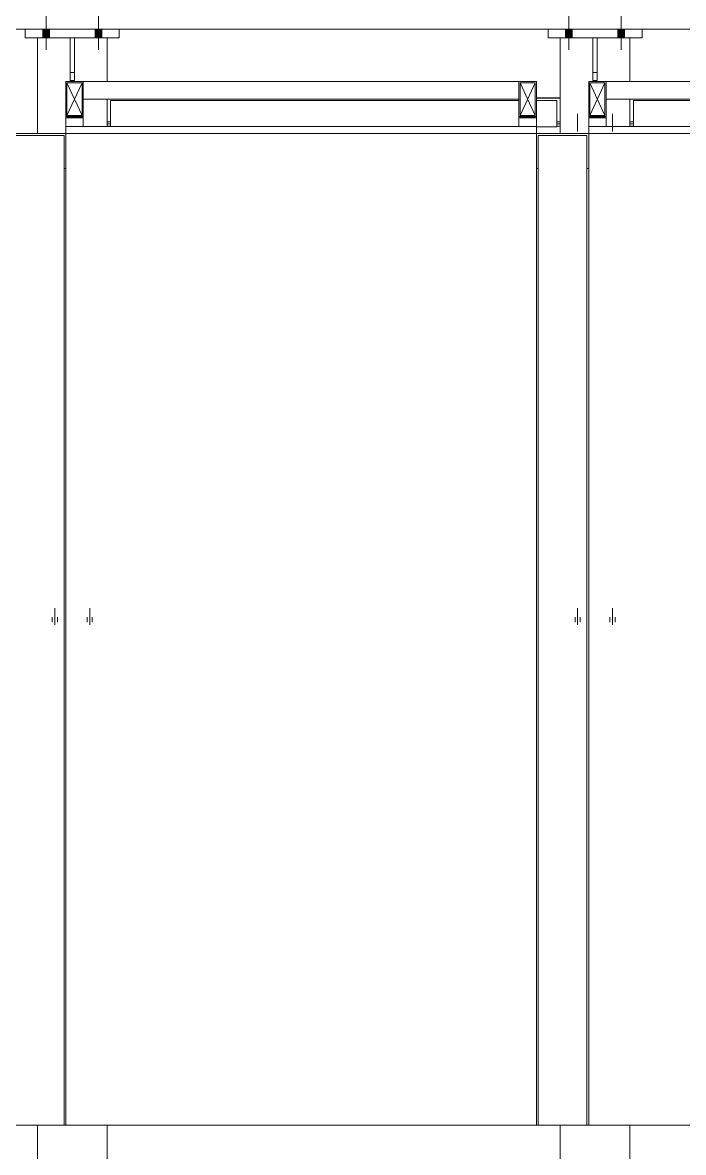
# Model space of a CAD drawing. Header units: millimetres. Extents: x -220592 to 404889, y -217665 to 38245.
# Drawn here: x -941.34 to -922.38, y -1350.03 to -1317.6 of the extents above; entities that cross this region are included whole.
import ezdxf

# ---------------------------------------------------------------- set-up
doc = ezdxf.new("R2010")
doc.units = ezdxf.units.MM
doc.linetypes.add('XKITLINE00', pattern=[0])
doc.linetypes.add('XKITLINE02', pattern=[4, 2, -2])
doc.layers.add('000 - 0_HIDE_OBJ_FRAMING_DEF_SUB_1', color=7, linetype='Continuous')
doc.layers.add('Bolt', color=7, linetype='Continuous', lineweight=0)
doc.layers.add('Part', color=7, linetype='Continuous', lineweight=0)

# ---------------------------------------------------------------- blocks, each defined once
blk = doc.blocks.new('*A13534')
at = {"layer": '000 - 0_HIDE_OBJ_FRAMING_DEF_SUB_1', "color": 7, "linetype": 'XKITLINE00', "lineweight": 0}
for p, q in [((-128.985516, 88.290007), (-128.985516, 88.490867)), ((-128.985516, 88.490867), (-115.485516, 88.490867)), ((-128.985516, 88.290007), (-115.485516, 88.290007)), ((-115.485516, 88.490867), (-115.485516, 88.290007)), ((-128.985516, 59.830765), (-115.485516, 59.830765))]:
    blk.add_line(p, q, dxfattribs=at)
blk = doc.blocks.new('*A13541')
at = {"layer": '000 - 0_HIDE_OBJ_FRAMING_DEF_SUB_1', "color": 7, "linetype": 'XKITLINE00', "lineweight": 0}
blk.add_line((-130.691121, 91.290805), (-83.063349, 91.290805), dxfattribs=at)
blk = doc.blocks.new('*A13596')
at = {"layer": 'Part', "color": 7, "linetype": 'XKITLINE00', "lineweight": 0}
for p, q in [((-127.702542, 89.242133), (-115.985516, 89.242133)), ((-127.702542, 89.242133), (-127.702542, 89.236899)), ((-127.702542, 89.236899), (-115.985516, 89.236899)), ((-127.702542, 88.490867), (-127.702542, 89.236899)), ((-115.485516, 89.315403), (-114.802542, 89.315403)), ((-115.485516, 89.310169), (-114.802542, 89.310169)), ((-115.485516, 89.242133), (-114.902542, 89.242133)), ((-115.485516, 89.236899), (-114.902542, 89.236899)), ((-114.902542, 89.236899), (-114.902542, 89.242133)), ((-114.902542, 88.487927), (-114.902542, 89.236899)), ((-127.802542, 88.626108), (-127.702542, 88.626108)), ((-127.802542, 88.565922), (-127.702542, 88.565922)), ((-114.902542, 88.626108), (-114.802542, 88.626108)), ((-114.902542, 88.565922), (-114.802542, 88.565922)), ((-127.802542, 88.501011), (-127.702542, 88.501011)), ((-115.485516, 88.487927), (-114.902542, 88.487927)), ((-114.902542, 88.501011), (-114.802542, 88.501011))]:
    blk.add_line(p, q, dxfattribs=at)
blk = doc.blocks.new('*A13597')
at = {"layer": 'Part', "color": 7, "linetype": 'XKITLINE00', "lineweight": 0}
for p, q in [((-128.485516, 89.780791), (-115.985516, 89.780791)), ((-128.485516, 89.280791), (-115.985516, 89.280791))]:
    blk.add_line(p, q, dxfattribs=at)
blk = doc.blocks.new('*A13688')
at = {"layer": 'Part', "color": 7, "linetype": 'XKITLINE00', "lineweight": 0}
for p, q in [((-128.985516, 88.490867), (-128.985516, 88.780753)), ((-128.985516, 88.780753), (-128.953516, 88.780753)), ((-128.485516, 88.740421), (-128.985516, 88.740421)), ((-128.953516, 88.772548), (-128.953516, 88.780753)), ((-128.517516, 88.772548), (-128.953516, 88.772548)), ((-128.485516, 88.780753), (-128.517516, 88.780753)), ((-128.517516, 88.780753), (-128.517516, 88.772548)), ((-128.485516, 88.780753), (-128.485516, 88.490867))]:
    blk.add_line(p, q, dxfattribs=at)
blk = doc.blocks.new('*A13689')
at = {"layer": 'Part', "color": 7, "linetype": 'XKITLINE00', "lineweight": 0}
for p, q in [((-128.485516, 89.780791), (-128.985516, 89.780791)), ((-128.985516, 89.780791), (-128.985516, 88.780791)), ((-128.953516, 88.812791), (-128.517516, 89.748791)), ((-128.517516, 88.812791), (-128.953516, 89.748791)), ((-128.953516, 88.812791), (-128.953516, 89.748791)), ((-128.953516, 89.748791), (-128.517516, 89.748791)), ((-128.517516, 89.748791), (-128.517516, 88.812791)), ((-128.485516, 88.780791), (-128.485516, 89.780791)), ((-128.985516, 88.780791), (-128.485516, 88.780791)), ((-128.517516, 88.812791), (-128.953516, 88.812791))]:
    blk.add_line(p, q, dxfattribs=at)
blk = doc.blocks.new('*A13697')
at = {"layer": '000 - 0_HIDE_OBJ_FRAMING_DEF_SUB_1', "color": 7, "linetype": 'XKITLINE00', "lineweight": 0}
for p, q in [((-130.152583, 91.040289), (-130.152583, 91.290289)), ((-130.152583, 91.290289), (-127.452583, 91.290289)), ((-127.452583, 91.040289), (-127.452583, 91.290289)), ((-130.152583, 91.040289), (-127.452583, 91.040289))]:
    blk.add_line(p, q, dxfattribs=at)
blk = doc.blocks.new('*A13698')
at = {"layer": '000 - 0_HIDE_OBJ_FRAMING_DEF_SUB_1', "color": 7, "linetype": 'XKITLINE00', "lineweight": 0}
for p, q in [((-128.862542, 89.814076), (-128.862542, 91.040289)), ((-128.742542, 91.040289), (-128.742542, 89.814076)), ((-128.862542, 90.040289), (-128.742542, 90.040289)), ((-128.742542, 89.814076), (-128.862542, 89.814076))]:
    blk.add_line(p, q, dxfattribs=at)
blk = doc.blocks.new('*A13699')
at = {"layer": '000 - 0_HIDE_OBJ_FRAMING_DEF_SUB_1'}
for points in [[(-129.458, 93.29), (-129.458, 93.23), (-129.648, 93.23), (-129.648, 93.29)], [(-129.458, 93.29), (-129.458, 93.23), (-129.648, 93.23), (-129.648, 93.29)], [(-129.458, 93.29), (-129.458, 93.23), (-129.648, 93.23), (-129.648, 93.29)], [(-127.958, 93.29), (-127.958, 93.23), (-128.148, 93.23), (-128.148, 93.29)], [(-127.958, 93.29), (-127.958, 93.23), (-128.148, 93.23), (-128.148, 93.29)], [(-127.958, 93.29), (-127.958, 93.23), (-128.148, 93.23), (-128.148, 93.29)], [(-129.458, 91.29), (-129.458, 91.04), (-129.648, 91.04), (-129.648, 91.29)], [(-129.458, 91.29), (-129.458, 91.04), (-129.648, 91.04), (-129.648, 91.29)], [(-129.458, 91.29), (-129.458, 91.04), (-129.648, 91.04), (-129.648, 91.29)], [(-127.958, 91.29), (-127.958, 91.04), (-128.148, 91.04), (-128.148, 91.29)], [(-127.958, 91.29), (-127.958, 91.04), (-128.148, 91.04), (-128.148, 91.29)], [(-127.958, 91.29), (-127.958, 91.04), (-128.148, 91.04), (-128.148, 91.29)]]:
    blk.add_hatch(color=7, dxfattribs=at).paths.add_polyline_path(points, flags=17)
at = {"layer": '000 - 0_HIDE_OBJ_FRAMING_DEF_SUB_1', "color": 7, "linetype": 'XKITLINE00', "lineweight": 0}
for p, q in [((-129.553, 93.396), (-129.553, 90.69)), ((-129.553, 93.396), (-129.553, 90.69)), ((-129.553, 93.396), (-129.553, 90.69)), ((-128.053, 93.396), (-128.053, 90.69)), ((-128.053, 93.396), (-128.053, 90.69)), ((-128.053, 93.396), (-128.053, 90.69)), ((-129.648, 93.29), (-129.648, 93.23)), ((-129.648, 93.29), (-129.648, 93.23)), ((-129.648, 93.29), (-129.648, 93.23)), ((-129.458, 93.29), (-129.458, 93.23)), ((-129.458, 93.29), (-129.458, 93.23)), ((-129.458, 93.29), (-129.458, 93.23)), ((-128.148, 93.29), (-128.148, 93.23)), ((-128.148, 93.29), (-128.148, 93.23)), ((-128.148, 93.29), (-128.148, 93.23)), ((-127.958, 93.29), (-127.958, 93.23)), ((-127.958, 93.29), (-127.958, 93.23)), ((-127.958, 93.29), (-127.958, 93.23)), ((-129.648, 91.29), (-129.648, 91.04)), ((-129.648, 91.29), (-129.648, 91.04)), ((-129.648, 91.29), (-129.648, 91.04)), ((-129.458, 91.29), (-129.458, 91.04)), ((-129.458, 91.29), (-129.458, 91.04)), ((-129.458, 91.29), (-129.458, 91.04)), ((-128.148, 91.29), (-128.148, 91.04)), ((-128.148, 91.29), (-128.148, 91.04)), ((-128.148, 91.29), (-128.148, 91.04)), ((-127.958, 91.29), (-127.958, 91.04)), ((-127.958, 91.29), (-127.958, 91.04)), ((-127.958, 91.29), (-127.958, 91.04))]:
    blk.add_line(p, q, dxfattribs=at)
blk = doc.blocks.new('*A13829')
at = {"layer": '000 - 0_HIDE_OBJ_FRAMING_DEF_SUB_1', "color": 7, "linetype": 'XKITLINE00', "lineweight": 0}
for p, q in [((-129.802542, 88.290005), (-129.802542, 91.040289)), ((-127.802542, 89.780791), (-127.802542, 91.040289)), ((-127.802542, 88.490867), (-127.802542, 89.280791)), ((-129.802542, 51.974805), (-129.802542, 59.830765)), ((-127.802542, 51.974805), (-127.802542, 59.830765))]:
    blk.add_line(p, q, dxfattribs=at)
blk = doc.blocks.new('*A13845')
at = {"layer": '000 - 0_HIDE_OBJ_FRAMING_DEF_SUB_1', "color": 7, "linetype": 'XKITLINE00', "lineweight": 0}
for p, q in [((-130.485516, 59.830765), (-130.485516, 88.290005)), ((-130.485516, 88.290005), (-128.985516, 88.290005)), ((-130.435516, 59.830765), (-130.435516, 88.23979)), ((-130.435516, 88.23979), (-129.035516, 88.23979)), ((-129.035516, 88.23979), (-129.035516, 59.830765)), ((-128.985516, 88.290005), (-128.985516, 59.830765)), ((-130.435516, 87.285705), (-130.485516, 87.285705)), ((-129.035516, 87.285705), (-128.985516, 87.285705)), ((-128.985516, 59.830765), (-130.485516, 59.830765))]:
    blk.add_line(p, q, dxfattribs=at)
blk = doc.blocks.new('*A13857')
at = {"layer": '000 - 0_HIDE_OBJ_FRAMING_DEF_SUB_1', "color": 7, "linetype": 'XKITLINE02', "lineweight": 0}
for p, q in [((-129.302555, 74.189705), (-129.302555, 74.668905)), ((-129.302555, 74.189705), (-129.302555, 74.668905)), ((-129.377555, 74.358905), (-129.377555, 74.408905)), ((-129.377555, 74.358905), (-129.377555, 74.408905)), ((-129.377555, 74.268905), (-129.377555, 74.358905)), ((-129.377555, 74.268905), (-129.377555, 74.358905)), ((-129.227555, 74.358905), (-129.227555, 74.408905)), ((-129.227555, 74.358905), (-129.227555, 74.408905)), ((-129.227555, 74.268905), (-129.227555, 74.358905)), ((-129.227555, 74.268905), (-129.227555, 74.358905))]:
    blk.add_line(p, q, dxfattribs=at)
blk = doc.blocks.new('*A13860')
at = {"layer": '000 - 0_HIDE_OBJ_FRAMING_DEF_SUB_1', "color": 7, "linetype": 'XKITLINE02', "lineweight": 0}
for p, q in [((-128.302542, 74.189705), (-128.302542, 74.668905)), ((-128.302542, 74.189705), (-128.302542, 74.668905)), ((-128.377542, 74.358905), (-128.377542, 74.408905)), ((-128.377542, 74.358905), (-128.377542, 74.408905)), ((-128.377542, 74.268905), (-128.377542, 74.358905)), ((-128.377542, 74.268905), (-128.377542, 74.358905)), ((-128.227542, 74.358905), (-128.227542, 74.408905)), ((-128.227542, 74.358905), (-128.227542, 74.408905)), ((-128.227542, 74.268905), (-128.227542, 74.358905)), ((-128.227542, 74.268905), (-128.227542, 74.358905))]:
    blk.add_line(p, q, dxfattribs=at)
blk = doc.blocks.new('*A14321')
at = {"layer": 'Part', "color": 7, "linetype": 'XKITLINE00', "lineweight": 0}
for p, q in [((-113.985516, 88.490867), (-113.985516, 88.780753)), ((-113.985516, 88.780753), (-113.953516, 88.780753)), ((-113.485516, 88.740421), (-113.985516, 88.740421)), ((-113.953516, 88.772548), (-113.953516, 88.780753)), ((-113.517516, 88.772548), (-113.953516, 88.772548)), ((-113.485516, 88.780753), (-113.517516, 88.780753)), ((-113.517516, 88.780753), (-113.517516, 88.772548)), ((-113.485516, 88.780753), (-113.485516, 88.490867))]:
    blk.add_line(p, q, dxfattribs=at)
blk = doc.blocks.new('*A14322')
at = {"layer": 'Part', "color": 7, "linetype": 'XKITLINE00', "lineweight": 0}
for p, q in [((-113.485516, 89.780791), (-113.985516, 89.780791)), ((-113.985516, 89.780791), (-113.985516, 88.780791)), ((-113.953516, 88.812791), (-113.517516, 89.748791)), ((-113.517516, 88.812791), (-113.953516, 89.748791)), ((-113.953516, 88.812791), (-113.953516, 89.748791)), ((-113.953516, 89.748791), (-113.517516, 89.748791)), ((-113.517516, 89.748791), (-113.517516, 88.812791)), ((-113.485516, 88.780791), (-113.485516, 89.780791)), ((-113.985516, 88.780791), (-113.485516, 88.780791)), ((-113.517516, 88.812791), (-113.953516, 88.812791))]:
    blk.add_line(p, q, dxfattribs=at)
blk = doc.blocks.new('*A14325')
at = {"layer": 'Part', "color": 7, "linetype": 'XKITLINE00', "lineweight": 0}
for p, q in [((-115.985516, 88.490867), (-115.985516, 88.780753)), ((-115.985516, 88.780753), (-115.953516, 88.780753)), ((-115.485516, 88.740421), (-115.985516, 88.740421)), ((-115.953516, 88.772548), (-115.953516, 88.780753)), ((-115.517516, 88.772548), (-115.953516, 88.772548)), ((-115.485516, 88.780753), (-115.517516, 88.780753)), ((-115.517516, 88.780753), (-115.517516, 88.772548)), ((-115.485516, 88.780753), (-115.485516, 88.490867))]:
    blk.add_line(p, q, dxfattribs=at)
blk = doc.blocks.new('*A14326')
at = {"layer": 'Part', "color": 7, "linetype": 'XKITLINE00', "lineweight": 0}
for p, q in [((-115.485516, 89.780791), (-115.985516, 89.780791)), ((-115.985516, 89.780791), (-115.985516, 88.780791)), ((-115.953516, 88.812791), (-115.517516, 89.748791)), ((-115.517516, 88.812791), (-115.953516, 89.748791)), ((-115.953516, 88.812791), (-115.953516, 89.748791)), ((-115.953516, 89.748791), (-115.517516, 89.748791)), ((-115.517516, 89.748791), (-115.517516, 88.812791)), ((-115.485516, 88.780791), (-115.485516, 89.780791)), ((-115.985516, 88.780791), (-115.485516, 88.780791)), ((-115.517516, 88.812791), (-115.953516, 88.812791))]:
    blk.add_line(p, q, dxfattribs=at)
blk = doc.blocks.new('*A14327')
at = {"layer": 'Part', "color": 7, "linetype": 'XKITLINE00', "lineweight": 0}
for p, q in [((-113.485516, 89.780791), (-100.985516, 89.780791)), ((-113.485516, 89.280791), (-100.985516, 89.280791))]:
    blk.add_line(p, q, dxfattribs=at)
blk = doc.blocks.new('*A14328')
at = {"layer": 'Part', "color": 7, "linetype": 'XKITLINE00', "lineweight": 0}
for p, q in [((-112.702542, 89.242133), (-100.985516, 89.242133)), ((-112.702542, 89.242133), (-112.702542, 89.236899)), ((-112.702542, 89.236899), (-100.985516, 89.236899)), ((-112.702542, 88.490867), (-112.702542, 89.236899)), ((-100.485516, 89.315403), (-99.802542, 89.315403)), ((-100.485516, 89.310169), (-99.802542, 89.310169)), ((-100.485516, 89.242133), (-99.902542, 89.242133)), ((-100.485516, 89.236899), (-99.902542, 89.236899)), ((-99.902542, 89.236899), (-99.902542, 89.242133)), ((-99.902542, 88.487927), (-99.902542, 89.236899)), ((-112.802542, 88.626108), (-112.702542, 88.626108)), ((-112.802542, 88.565922), (-112.702542, 88.565922)), ((-99.902542, 88.626108), (-99.802542, 88.626108)), ((-99.902542, 88.565922), (-99.802542, 88.565922)), ((-112.802542, 88.501011), (-112.702542, 88.501011)), ((-100.485516, 88.487927), (-99.902542, 88.487927)), ((-99.902542, 88.501011), (-99.802542, 88.501011))]:
    blk.add_line(p, q, dxfattribs=at)
blk = doc.blocks.new('*A14329')
at = {"layer": 'Bolt', "color": 7, "linetype": 'XKITLINE02', "lineweight": 0}
for p, q in [((-114.302555, 88.376542), (-114.302555, 88.855094)), ((-114.302555, 88.350549), (-114.302555, 88.829101))]:
    blk.add_line(p, q, dxfattribs=at)
blk = doc.blocks.new('*A14330')
at = {"layer": '000 - 0_HIDE_OBJ_FRAMING_DEF_SUB_1'}
for points in [[(-114.648, 93.23), (-114.648, 93.29), (-114.458, 93.29), (-114.458, 93.23)], [(-114.648, 93.23), (-114.648, 93.29), (-114.458, 93.29), (-114.458, 93.23)], [(-114.648, 93.23), (-114.648, 93.29), (-114.458, 93.29), (-114.458, 93.23)], [(-113.148, 93.23), (-113.148, 93.29), (-112.958, 93.29), (-112.958, 93.23)], [(-113.148, 93.23), (-113.148, 93.29), (-112.958, 93.29), (-112.958, 93.23)], [(-113.148, 93.23), (-113.148, 93.29), (-112.958, 93.29), (-112.958, 93.23)], [(-114.648, 91.04), (-114.648, 91.29), (-114.458, 91.29), (-114.458, 91.04)], [(-114.648, 91.04), (-114.648, 91.29), (-114.458, 91.29), (-114.458, 91.04)], [(-114.648, 91.04), (-114.648, 91.29), (-114.458, 91.29), (-114.458, 91.04)], [(-113.148, 91.04), (-113.148, 91.29), (-112.958, 91.29), (-112.958, 91.04)], [(-113.148, 91.04), (-113.148, 91.29), (-112.958, 91.29), (-112.958, 91.04)], [(-113.148, 91.04), (-113.148, 91.29), (-112.958, 91.29), (-112.958, 91.04)]]:
    blk.add_hatch(color=7, dxfattribs=at).paths.add_polyline_path(points, flags=17)
at = {"layer": '000 - 0_HIDE_OBJ_FRAMING_DEF_SUB_1', "color": 7, "linetype": 'XKITLINE00', "lineweight": 0}
for p, q in [((-114.553, 93.396), (-114.553, 90.69)), ((-114.553, 93.396), (-114.553, 90.69)), ((-114.553, 93.396), (-114.553, 90.69)), ((-113.053, 93.396), (-113.053, 90.69)), ((-113.053, 93.396), (-113.053, 90.69)), ((-113.053, 93.396), (-113.053, 90.69)), ((-114.648, 93.29), (-114.648, 93.23)), ((-114.648, 93.29), (-114.648, 93.23)), ((-114.648, 93.29), (-114.648, 93.23)), ((-114.458, 93.29), (-114.458, 93.23)), ((-114.458, 93.29), (-114.458, 93.23)), ((-114.458, 93.29), (-114.458, 93.23)), ((-113.148, 93.29), (-113.148, 93.23)), ((-113.148, 93.29), (-113.148, 93.23)), ((-113.148, 93.29), (-113.148, 93.23)), ((-112.958, 93.29), (-112.958, 93.23)), ((-112.958, 93.29), (-112.958, 93.23)), ((-112.958, 93.29), (-112.958, 93.23)), ((-114.648, 91.29), (-114.648, 91.04)), ((-114.648, 91.29), (-114.648, 91.04)), ((-114.648, 91.29), (-114.648, 91.04)), ((-114.458, 91.29), (-114.458, 91.04)), ((-114.458, 91.29), (-114.458, 91.04)), ((-114.458, 91.29), (-114.458, 91.04)), ((-113.148, 91.29), (-113.148, 91.04)), ((-113.148, 91.29), (-113.148, 91.04)), ((-113.148, 91.29), (-113.148, 91.04)), ((-112.958, 91.29), (-112.958, 91.04)), ((-112.958, 91.29), (-112.958, 91.04)), ((-112.958, 91.29), (-112.958, 91.04))]:
    blk.add_line(p, q, dxfattribs=at)
blk = doc.blocks.new('*A14331')
at = {"layer": 'Bolt', "color": 7, "linetype": 'XKITLINE02', "lineweight": 0}
for p, q in [((-113.302542, 88.376542), (-113.302542, 88.855094)), ((-113.302542, 88.350549), (-113.302542, 88.829101))]:
    blk.add_line(p, q, dxfattribs=at)
blk = doc.blocks.new('*A14332')
at = {"layer": '000 - 0_HIDE_OBJ_FRAMING_DEF_SUB_1', "color": 7, "linetype": 'XKITLINE00', "lineweight": 0}
for p, q in [((-113.862542, 89.814076), (-113.862542, 91.040289)), ((-113.742542, 91.040289), (-113.742542, 89.814076)), ((-113.862542, 90.040289), (-113.742542, 90.040289)), ((-113.742542, 89.814076), (-113.862542, 89.814076))]:
    blk.add_line(p, q, dxfattribs=at)
blk = doc.blocks.new('*A14333')
at = {"layer": '000 - 0_HIDE_OBJ_FRAMING_DEF_SUB_1', "color": 7, "linetype": 'XKITLINE00', "lineweight": 0}
for p, q in [((-115.152583, 91.040289), (-115.152583, 91.290289)), ((-115.152583, 91.290289), (-112.452583, 91.290289)), ((-112.452583, 91.040289), (-112.452583, 91.290289)), ((-115.152583, 91.040289), (-112.452583, 91.040289))]:
    blk.add_line(p, q, dxfattribs=at)
blk = doc.blocks.new('*A14373')
at = {"layer": '000 - 0_HIDE_OBJ_FRAMING_DEF_SUB_1', "color": 7, "linetype": 'XKITLINE00', "lineweight": 0}
for p, q in [((-114.802542, 88.290005), (-114.802542, 91.040289)), ((-112.802542, 89.780791), (-112.802542, 91.040289)), ((-112.802542, 88.490867), (-112.802542, 89.280791)), ((-114.802542, 51.974805), (-114.802542, 59.830765)), ((-112.802542, 51.974805), (-112.802542, 59.830765))]:
    blk.add_line(p, q, dxfattribs=at)
blk = doc.blocks.new('*A14374')
at = {"layer": '000 - 0_HIDE_OBJ_FRAMING_DEF_SUB_1', "color": 7, "linetype": 'XKITLINE00', "lineweight": 0}
for p, q in [((-113.985516, 88.290007), (-113.985516, 88.490867)), ((-113.985516, 88.490867), (-100.485516, 88.490867)), ((-113.985516, 88.290007), (-100.485516, 88.290007)), ((-100.485516, 88.490867), (-100.485516, 88.290007)), ((-113.985516, 59.830765), (-100.485516, 59.830765))]:
    blk.add_line(p, q, dxfattribs=at)
blk = doc.blocks.new('*A14376')
at = {"layer": '000 - 0_HIDE_OBJ_FRAMING_DEF_SUB_1', "color": 7, "linetype": 'XKITLINE00', "lineweight": 0}
for p, q in [((-115.485516, 59.830765), (-115.485516, 88.290005)), ((-115.485516, 88.290005), (-113.985516, 88.290005)), ((-115.435516, 59.830765), (-115.435516, 88.23979)), ((-115.435516, 88.23979), (-114.035516, 88.23979)), ((-114.035516, 88.23979), (-114.035516, 59.830765)), ((-113.985516, 88.290005), (-113.985516, 59.830765)), ((-115.435516, 87.285705), (-115.485516, 87.285705)), ((-114.035516, 87.285705), (-113.985516, 87.285705)), ((-113.985516, 59.830765), (-115.485516, 59.830765))]:
    blk.add_line(p, q, dxfattribs=at)
blk = doc.blocks.new('*A14386')
at = {"layer": '000 - 0_HIDE_OBJ_FRAMING_DEF_SUB_1', "color": 7, "linetype": 'XKITLINE02', "lineweight": 0}
for p, q in [((-113.302542, 74.189705), (-113.302542, 74.668905)), ((-113.302542, 74.189705), (-113.302542, 74.668905)), ((-113.377542, 74.358905), (-113.377542, 74.408905)), ((-113.377542, 74.358905), (-113.377542, 74.408905)), ((-113.377542, 74.268905), (-113.377542, 74.358905)), ((-113.377542, 74.268905), (-113.377542, 74.358905)), ((-113.227542, 74.358905), (-113.227542, 74.408905)), ((-113.227542, 74.358905), (-113.227542, 74.408905)), ((-113.227542, 74.268905), (-113.227542, 74.358905)), ((-113.227542, 74.268905), (-113.227542, 74.358905))]:
    blk.add_line(p, q, dxfattribs=at)
blk = doc.blocks.new('*A14387')
at = {"layer": '000 - 0_HIDE_OBJ_FRAMING_DEF_SUB_1', "color": 7, "linetype": 'XKITLINE02', "lineweight": 0}
for p, q in [((-114.302555, 74.189705), (-114.302555, 74.668905)), ((-114.302555, 74.189705), (-114.302555, 74.668905)), ((-114.377555, 74.358905), (-114.377555, 74.408905)), ((-114.377555, 74.358905), (-114.377555, 74.408905)), ((-114.377555, 74.268905), (-114.377555, 74.358905)), ((-114.377555, 74.268905), (-114.377555, 74.358905)), ((-114.227555, 74.358905), (-114.227555, 74.408905)), ((-114.227555, 74.358905), (-114.227555, 74.408905)), ((-114.227555, 74.268905), (-114.227555, 74.358905)), ((-114.227555, 74.268905), (-114.227555, 74.358905))]:
    blk.add_line(p, q, dxfattribs=at)

msp = doc.modelspace()

# ---------------------------------------------------------------- block references
at = {"color": 7, "lineweight": 0}
for name in ['*A13541', '*A13699', '*A14330', '*A13697', '*A13829', '*A13698', '*A14333', '*A14373', '*A14332', '*A13689', '*A13597', '*A14326', '*A14322', '*A14327', '*A13596', '*A14328', '*A13688', '*A14325', '*A14329', '*A14321', '*A14331', '*A13534', '*A14374', '*A13845', '*A14376', '*A13857', '*A13860', '*A14387', '*A14386']:
    msp.add_blockref(name, (-811.109, -1409.08), dxfattribs=at)

doc.saveas('drawing.dxf')
